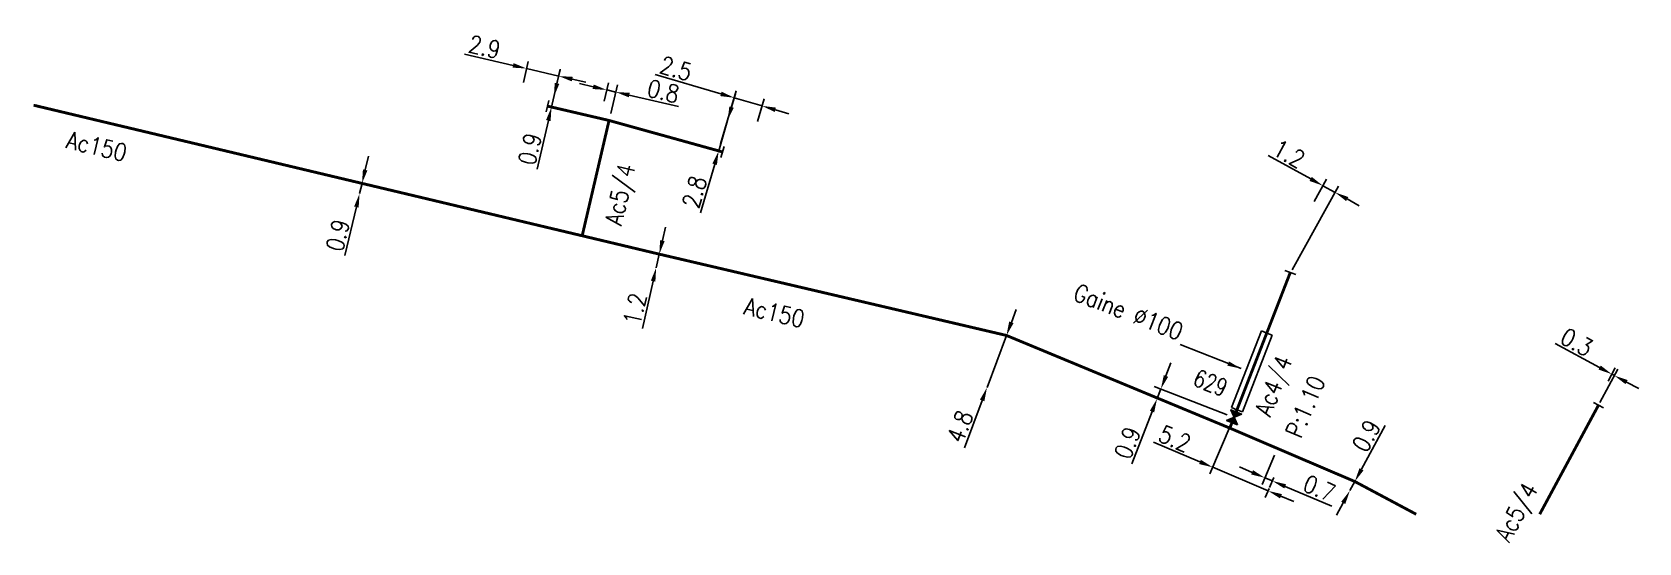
# Model space of a CAD drawing. Header units: millimetres. Extents: x 117000 to 118015, y 125997 to 126738.
# Drawn here: x 116999.9 to 117138.7, y 125997.5 to 126041.7 of the extents above; entities that cross this region are included whole.
import ezdxf
from ezdxf.enums import TextEntityAlignment as Align

# ---------------------------------------------------------------- set-up
doc = ezdxf.new("R2010")
doc.units = ezdxf.units.MM
doc.layers.get('0').update_dxf_attribs({"linetype": 'CONTINUOUS'})
doc.layers.get('Defpoints').update_dxf_attribs({"linetype": 'CONTINUOUS'})
for name, color, linetype in [('G_120', 4, 'CONTINUOUS'), ('G_300', 7, 'CONTINUOUS'), ('G_340', 7, 'CONTINUOUS'), ('G_400', 7, 'CONTINUOUS')]:
    doc.layers.add(name, color=color, linetype=linetype)
doc.styles.get("Standard").update_dxf_attribs({"font": 'romans.shx', "width": 0.85})
doc.linetypes.add('G_typB_AP', pattern='A,5,-0.3,["o",Standard,S=1.5,R=0,X=0,Y=-0.5],-1.65', length=6.95)
doc.dimstyles.get("Standard").update_dxf_attribs({"dimtxt": 1.5, "dimasz": 1.2, "dimexe": 0.625, "dimexo": 0.625, "dimgap": 0.25, "dimtad": 1, "dimdec": 1, "dimzin": 0, "dimdsep": 46, "dimtxsty": 'Standard', "dimcen": -0.5, "dimadec": 0, "dimazin": 0, "dimtfac": 1, "dimtdec": 1, "dimtmove": 0, "dimatfit": 3, "dimfxl": 0, "dimtolj": 1, "dimtzin": 0, "dimarcsym": 0})

# ---------------------------------------------------------------- blocks, each defined once
blk = doc.blocks.new('*D0')
at = {"layer": 'Defpoints', "color": 0, "linetype": 'Continuous', "transparency": 16777216}
for p in [(117028.37, 126028.61), (117028.16, 126027.73), (117028.16, 126027.73)]:
    blk.add_point(p, dxfattribs=at)
at = {"layer": 'G_120', "color": 0, "linetype": 'Continuous', "lineweight": -2, "transparency": 16777216}
for p, q in [((117028.65, 126029.78), (117028.92, 126030.95)), ((117028.37, 126028.61), (117028.16, 126027.73)), ((117027.89, 126026.57), (117026.89, 126022.37))]:
    blk.add_line(p, q, dxfattribs=at)
at = {"layer": 'G_120', "color": 0, "linetype": 'Continuous', "transparency": 16777216}
for points in [[(117028.45, 126029.82), (117028.84, 126029.73), (117028.37, 126028.61)], [(117027.69, 126026.61), (117028.08, 126026.52), (117028.16, 126027.73)]]:
    blk.add_solid(points, dxfattribs=at)
at = {"layer": 'G_120', "color": 0, "linetype": 'Continuous', "transparency": 16777216, "insert": (117026.28, 126024.12), "char_height": 1.5, "attachment_point": 5, "rotation": 76.6909}
blk.add_mtext('\\A1;0.9', dxfattribs=at)
blk = doc.blocks.new('*D1')
at = {"layer": 'Defpoints', "color": 0, "linetype": 'Continuous', "transparency": 16777216}
for p in [(117053.78, 126021.32), (117053.78, 126021.32), (117054.05, 126022.49)]:
    blk.add_point(p, dxfattribs=at)
at = {"layer": 'G_120', "color": 0, "linetype": 'Continuous', "lineweight": -2, "transparency": 16777216}
for p, q in [((117054.32, 126023.66), (117054.58, 126024.83)), ((117054.05, 126022.49), (117053.78, 126021.32)), ((117053.52, 126020.15), (117052.59, 126016.07))]:
    blk.add_line(p, q, dxfattribs=at)
at = {"layer": 'G_120', "color": 0, "linetype": 'Continuous', "transparency": 16777216}
for points in [[(117054.12, 126023.7), (117054.51, 126023.62), (117054.05, 126022.49)], [(117053.32, 126020.2), (117053.71, 126020.11), (117053.78, 126021.32)]]:
    blk.add_solid(points, dxfattribs=at)
at = {"layer": 'G_120', "color": 0, "linetype": 'Continuous', "transparency": 16777216, "insert": (117051.94, 126017.75), "char_height": 1.5, "attachment_point": 5, "rotation": 77.1505}
blk.add_mtext('\\A1;1.2', dxfattribs=at)
blk = doc.blocks.new('*D2')
at = {"layer": 'Defpoints', "color": 0, "linetype": 'Continuous', "transparency": 16777216}
for p in [(117049.51, 126036.69), (117049.14, 126035.11), (117049.71, 126034.05)]:
    blk.add_point(p, dxfattribs=at)
at = {"layer": 'G_120', "color": 0, "linetype": 'Continuous', "lineweight": -2, "transparency": 16777216}
for p, q in [((117048.34, 126036.97), (117047.17, 126037.24)), ((117049.28, 126035.72), (117049.65, 126037.3)), ((117049.51, 126036.69), (117050.29, 126036.51)), ((117049.86, 126034.66), (117050.43, 126037.12)), ((117051.46, 126036.24), (117055.71, 126035.25))]:
    blk.add_line(p, q, dxfattribs=at)
at = {"layer": 'G_120', "color": 0, "linetype": 'Continuous', "transparency": 16777216}
for points in [[(117048.38, 126037.16), (117048.29, 126036.77), (117049.51, 126036.69)], [(117051.5, 126036.44), (117051.41, 126036.05), (117050.29, 126036.51)]]:
    blk.add_solid(points, dxfattribs=at)
at = {"layer": 'G_120', "color": 0, "linetype": 'Continuous', "transparency": 16777216, "insert": (117054.4, 126036.58), "char_height": 1.5, "attachment_point": 5, "rotation": 346.9}
blk.add_mtext('\\A1;0.8', dxfattribs=at)
blk = doc.blocks.new('*D3')
at = {"layer": 'Defpoints', "color": 0, "linetype": 'Continuous', "transparency": 16777216}
for p in [(117084.04, 126015.46), (117082.36, 126010.97), (117082.36, 126010.97)]:
    blk.add_point(p, dxfattribs=at)
at = {"layer": 'G_120', "color": 0, "linetype": 'Continuous', "lineweight": -2, "transparency": 16777216}
for p, q in [((117084.46, 126016.59), (117084.88, 126017.71)), ((117084.04, 126015.46), (117082.36, 126010.97)), ((117081.94, 126009.84), (117080.41, 126005.75))]:
    blk.add_line(p, q, dxfattribs=at)
at = {"layer": 'G_120', "color": 0, "linetype": 'Continuous', "transparency": 16777216}
for points in [[(117084.27, 126016.66), (117084.65, 126016.52), (117084.04, 126015.46)], [(117081.75, 126009.91), (117082.13, 126009.77), (117082.36, 126010.97)]]:
    blk.add_solid(points, dxfattribs=at)
at = {"layer": 'G_120', "color": 0, "linetype": 'Continuous', "transparency": 16777216, "insert": (117080.03, 126007.58), "char_height": 1.5, "attachment_point": 5, "rotation": 69.5108}
blk.add_mtext('\\A1;4.8', dxfattribs=at)
blk = doc.blocks.new('*D4')
at = {"layer": 'Defpoints', "color": 0, "linetype": 'Continuous', "transparency": 16777216}
for p in [(117113.7, 126002.04), (117113.7, 126002.04), (117114.13, 126002.83)]:
    blk.add_point(p, dxfattribs=at)
at = {"layer": 'G_120', "color": 0, "linetype": 'Continuous', "lineweight": -2, "transparency": 16777216}
for p, q in [((117114.7, 126003.89), (117116.75, 126007.68)), ((117113.7, 126002.04), (117114.13, 126002.83)), ((117113.13, 126000.98), (117112.56, 125999.93))]:
    blk.add_line(p, q, dxfattribs=at)
at = {"layer": 'G_120', "color": 0, "linetype": 'Continuous', "transparency": 16777216}
for points in [[(117114.53, 126003.98), (117114.88, 126003.79), (117114.13, 126002.83)], [(117112.96, 126001.08), (117113.31, 126000.89), (117113.7, 126002.04)]]:
    blk.add_solid(points, dxfattribs=at)
at = {"layer": 'G_120', "color": 0, "linetype": 'Continuous', "transparency": 16777216, "insert": (117115.13, 126006.78), "char_height": 1.5, "attachment_point": 5, "rotation": 61.6002}
blk.add_mtext('\\A1;0.9', dxfattribs=at)
blk = doc.blocks.new('*D5')
at = {"layer": 'Defpoints', "color": 0, "linetype": 'Continuous', "transparency": 16777216}
for p in [(117107.44, 126005.69), (117107.38, 126003.76), (117107.01, 126002.88)]:
    blk.add_point(p, dxfattribs=at)
at = {"layer": 'G_120', "color": 0, "linetype": 'Continuous', "lineweight": -2, "transparency": 16777216}
for p, q in [((117107.2, 126005.12), (117106.12, 126002.58)), ((117105.26, 126003.62), (117104.16, 126004.09)), ((117106.36, 126003.15), (117107.01, 126002.88)), ((117107.14, 126003.18), (117106.77, 126002.3)), ((117108.11, 126002.41), (117112.14, 126000.7))]:
    blk.add_line(p, q, dxfattribs=at)
at = {"layer": 'G_120', "color": 0, "linetype": 'Continuous', "transparency": 16777216}
for points in [[(117105.34, 126003.81), (117105.18, 126003.44), (117106.36, 126003.15)], [(117108.19, 126002.59), (117108.04, 126002.23), (117107.01, 126002.88)]]:
    blk.add_solid(points, dxfattribs=at)
at = {"layer": 'G_120', "color": 0, "linetype": 'Continuous', "transparency": 16777216, "insert": (117111.07, 126002.24), "char_height": 1.5, "attachment_point": 5, "rotation": 337.007}
blk.add_mtext('\\A1;0.7', dxfattribs=at)
blk = doc.blocks.new('G_340_07')
at = {"color": 0, "linetype": 'Continuous', "const_width": 0.25, "flags": 128}
blk.add_lwpolyline([(0, 0), (0.35, 0)], dxfattribs=at)
at = {"color": 0, "linetype": 'Continuous', "flags": 128}
blk.add_lwpolyline([(0.35, -0.5), (0.35, 0.5)], dxfattribs=at)
at = {"color": 0, "linetype": 'Continuous', "width": 0.75, "flags": 3}
for tag, p in [('DEF_LEG', (0, -5)), ('DEF_COUP', (0, -7.5)), ('DEF_TYPE', (0, -10))]:
    blk.add_attdef(tag, text='', height=1.2, dxfattribs=at).set_placement(p, align=Align.MIDDLE)
blk = doc.blocks.new('G_300_04')
at = {"linetype": 'Continuous'}
h = blk.add_hatch(color=0, dxfattribs=at)
h.paths.add_polyline_path([(-0.5, 0.5), (-0.5, -0.5), (0, 0)])
h.paths.add_polyline_path([(0.5, 0.5), (0, 0), (0.5, -0.5)])
at = {"color": 0, "linetype": 'Continuous', "flags": 128}
blk.add_lwpolyline([(-0.5, -0.5), (0.5, 0.5), (0.5, -0.5), (-0.5, 0.5)], close=True, dxfattribs=at)
at = {"color": 0, "linetype": 'Continuous', "width": 0.75}
blk.add_attdef('NUM', text='', height=1, dxfattribs=at).set_placement((0, 1.78), align=Align.MIDDLE_CENTER)
at = {"color": 0, "linetype": 'Continuous', "width": 0.75, "flags": 3}
for tag, p in [('DEF_LEG', (0, -5)), ('DEF_COUP', (0, -7.5)), ('DEF_TYPE', (0, -10))]:
    blk.add_attdef(tag, text='', height=1.2, dxfattribs=at).set_placement(p, align=Align.MIDDLE)
blk = doc.blocks.new('*D9')
at = {"layer": 'Defpoints', "color": 0, "linetype": 'Continuous', "transparency": 16777216}
for p in [(117042.59, 126038.54), (117042.17, 126036.73), (117044.74, 126035.21)]:
    blk.add_point(p, dxfattribs=at)
at = {"layer": 'G_340', "color": 0, "linetype": 'Continuous', "lineweight": -2, "transparency": 16777216}
for p, q in [((117041.42, 126038.81), (117037.22, 126039.79)), ((117042.31, 126037.34), (117042.73, 126039.15)), ((117045.36, 126037.89), (117042.59, 126038.54)), ((117044.88, 126035.82), (117045.5, 126038.5)), ((117046.53, 126037.62), (117047.7, 126037.35))]:
    blk.add_line(p, q, dxfattribs=at)
at = {"layer": 'G_340', "color": 0, "linetype": 'Continuous', "transparency": 16777216}
for points in [[(117041.46, 126039.01), (117041.37, 126038.62), (117042.59, 126038.54)], [(117046.58, 126037.82), (117046.49, 126037.43), (117045.36, 126037.89)]]:
    blk.add_solid(points, dxfattribs=at)
at = {"layer": 'G_340', "color": 0, "linetype": 'Continuous', "transparency": 16777216, "insert": (117038.96, 126040.41), "char_height": 1.5, "attachment_point": 5, "rotation": 346.9}
blk.add_mtext('\\A1;2.9', dxfattribs=at)
blk = doc.blocks.new('*D10')
at = {"layer": 'Defpoints', "color": 0, "linetype": 'Continuous', "transparency": 16777216}
for p in [(117044.74, 126035.21), (117044.94, 126036.09), (117044.94, 126036.09)]:
    blk.add_point(p, dxfattribs=at)
at = {"layer": 'G_340', "color": 0, "linetype": 'Continuous', "lineweight": -2, "transparency": 16777216}
for p, q in [((117045.21, 126037.25), (117045.49, 126038.42)), ((117044.94, 126036.09), (117044.74, 126035.21)), ((117044.47, 126034.04), (117043.49, 126029.84))]:
    blk.add_line(p, q, dxfattribs=at)
at = {"layer": 'G_340', "color": 0, "linetype": 'Continuous', "transparency": 16777216}
for points in [[(117045.02, 126037.3), (117045.41, 126037.21), (117044.94, 126036.09)], [(117044.27, 126034.09), (117044.66, 126033.99), (117044.74, 126035.21)]]:
    blk.add_solid(points, dxfattribs=at)
at = {"layer": 'G_340', "color": 0, "linetype": 'Continuous', "transparency": 16777216, "insert": (117042.87, 126031.58), "char_height": 1.5, "attachment_point": 5, "rotation": 76.9}
blk.add_mtext('\\A1;0.9', dxfattribs=at)
blk = doc.blocks.new('*D11')
at = {"layer": 'Defpoints', "color": 0, "linetype": 'Continuous', "transparency": 16777216}
for p in [(117062.93, 126035.31), (117062.35, 126033.35), (117059.18, 126031.42)]:
    blk.add_point(p, dxfattribs=at)
at = {"layer": 'G_340', "color": 0, "linetype": 'Continuous', "lineweight": -2, "transparency": 16777216}
for p, q in [((117059.38, 126036.35), (117053.69, 126038.02)), ((117059.35, 126032.02), (117060.7, 126036.61)), ((117062.93, 126035.31), (117060.53, 126036.01)), ((117062.53, 126033.95), (117063.1, 126035.91)), ((117064.08, 126034.97), (117065.23, 126034.63))]:
    blk.add_line(p, q, dxfattribs=at)
at = {"layer": 'G_340', "color": 0, "linetype": 'Continuous', "transparency": 16777216}
for points in [[(117059.43, 126036.54), (117059.32, 126036.16), (117060.53, 126036.01)], [(117064.13, 126035.16), (117064.02, 126034.78), (117062.93, 126035.31)]]:
    blk.add_solid(points, dxfattribs=at)
at = {"layer": 'G_340', "color": 0, "linetype": 'Continuous', "transparency": 16777216, "insert": (117055.49, 126038.54), "char_height": 1.5, "attachment_point": 5, "rotation": 343.6177}
blk.add_mtext('\\A1;2.5', dxfattribs=at)
blk = doc.blocks.new('*D12')
at = {"layer": 'Defpoints', "color": 0, "linetype": 'Continuous', "transparency": 16777216}
for p in [(117059.95, 126034.05), (117059.95, 126034.05), (117059.18, 126031.42)]:
    blk.add_point(p, dxfattribs=at)
at = {"layer": 'G_340', "color": 0, "linetype": 'Continuous', "lineweight": -2, "transparency": 16777216}
for p, q in [((117060.29, 126035.21), (117060.63, 126036.36)), ((117059.95, 126034.05), (117059.18, 126031.42)), ((117058.84, 126030.26), (117057.6, 126026.07))]:
    blk.add_line(p, q, dxfattribs=at)
at = {"layer": 'G_340', "color": 0, "linetype": 'Continuous', "transparency": 16777216}
for points in [[(117060.1, 126035.26), (117060.48, 126035.15), (117059.95, 126034.05)], [(117058.64, 126030.32), (117059.03, 126030.21), (117059.18, 126031.42)]]:
    blk.add_solid(points, dxfattribs=at)
at = {"layer": 'G_340', "color": 0, "linetype": 'Continuous', "transparency": 16777216, "insert": (117057.09, 126027.87), "char_height": 1.5, "attachment_point": 5, "rotation": 73.6177}
blk.add_mtext('\\A1;2.8', dxfattribs=at)
blk = doc.blocks.new('*D13')
at = {"layer": 'Defpoints', "color": 0, "linetype": 'Continuous', "transparency": 16777216}
for p in [(117111.37, 126028.41), (117110.31, 126026.49), (117108.43, 126020.58)]:
    blk.add_point(p, dxfattribs=at)
at = {"layer": 'G_340', "color": 0, "linetype": 'Continuous', "lineweight": -2, "transparency": 16777216}
for p, q in [((117110.32, 126028.99), (117106.65, 126031.01)), ((117108.73, 126021.12), (117112.72, 126028.38)), ((117110.61, 126027.04), (117111.67, 126028.96)), ((117112.42, 126027.83), (117111.37, 126028.41)), ((117113.47, 126027.26), (117114.52, 126026.68))]:
    blk.add_line(p, q, dxfattribs=at)
at = {"layer": 'G_340', "color": 0, "linetype": 'Continuous', "transparency": 16777216}
for points in [[(117110.41, 126029.17), (117110.22, 126028.82), (117111.37, 126028.41)], [(117113.57, 126027.43), (117113.38, 126027.08), (117112.42, 126027.83)]]:
    blk.add_solid(points, dxfattribs=at)
at = {"layer": 'G_340', "color": 0, "linetype": 'Continuous', "transparency": 16777216, "insert": (117108.44, 126031.17), "char_height": 1.5, "attachment_point": 5, "rotation": 331.1901}
blk.add_mtext('\\A1;1.2', dxfattribs=at)
blk = doc.blocks.new('*D14')
at = {"layer": 'Defpoints', "color": 0, "linetype": 'Continuous', "transparency": 16777216}
for p in [(117103.7, 126008.38), (117106.65, 126002.02), (117106.98, 126002.81)]:
    blk.add_point(p, dxfattribs=at)
at = {"layer": 'G_300', "color": 0, "linetype": 'Continuous', "lineweight": -2, "transparency": 16777216}
for p, q in [((117103.45, 126007.81), (117101.62, 126003.48)), ((117100.75, 126004.52), (117096.73, 126006.23)), ((117106.65, 126002.02), (117101.86, 126004.06)), ((117106.74, 126002.24), (117106.4, 126001.45)), ((117107.75, 126001.56), (117108.86, 126001.09))]:
    blk.add_line(p, q, dxfattribs=at)
at = {"layer": 'G_300', "color": 0, "linetype": 'Continuous', "transparency": 16777216}
for points in [[(117100.83, 126004.71), (117100.68, 126004.34), (117101.86, 126004.06)], [(117107.83, 126001.74), (117107.67, 126001.37), (117106.65, 126002.02)]]:
    blk.add_solid(points, dxfattribs=at)
at = {"layer": 'G_300', "color": 0, "linetype": 'Continuous', "transparency": 16777216, "insert": (117098.58, 126006.53), "char_height": 1.5, "attachment_point": 5, "rotation": 337.007}
blk.add_mtext('\\A1;5.2', dxfattribs=at)
blk = doc.blocks.new('*D15')
at = {"layer": 'Defpoints', "color": 0, "linetype": 'Continuous', "transparency": 16777216}
for p in [(117136.33, 126012.11), (117135.72, 126010.97), (117135.01, 126009.12)]:
    blk.add_point(p, dxfattribs=at)
at = {"layer": 'G_340', "color": 0, "linetype": 'Continuous', "lineweight": -2, "transparency": 16777216}
for p, q in [((117135.28, 126012.68), (117131.43, 126014.75)), ((117135.3, 126009.67), (117136.85, 126012.55)), ((117136.01, 126011.52), (117136.63, 126012.66)), ((117136.55, 126011.99), (117136.33, 126012.11)), ((117137.61, 126011.43), (117138.67, 126010.86))]:
    blk.add_line(p, q, dxfattribs=at)
at = {"layer": 'G_340', "color": 0, "linetype": 'Continuous', "transparency": 16777216}
for points in [[(117135.37, 126012.86), (117135.18, 126012.51), (117136.33, 126012.11)], [(117137.7, 126011.6), (117137.51, 126011.25), (117136.55, 126011.99)]]:
    blk.add_solid(points, dxfattribs=at)
at = {"layer": 'G_340', "color": 0, "linetype": 'Continuous', "transparency": 16777216, "insert": (117133.3, 126014.88), "char_height": 1.5, "attachment_point": 5, "rotation": 331.7306}
blk.add_mtext('\\A1;0.3', dxfattribs=at)
blk = doc.blocks.new('*D8')
at = {"layer": 'Defpoints', "color": 0, "linetype": 'Continuous', "transparency": 16777216}
for p in [(117097.05, 126010), (117097.05, 126010), (117103.7, 126008.38)]:
    blk.add_point(p, dxfattribs=at)
at = {"layer": 'G_300', "color": 0, "linetype": 'Continuous', "lineweight": -2, "transparency": 16777216}
for p, q in [((117097.81, 126011.96), (117098.25, 126013.08)), ((117103.11, 126008.61), (117096.8, 126011.06)), ((117097.38, 126010.84), (117097.05, 126010)), ((117096.62, 126008.88), (117094.86, 126004.36))]:
    blk.add_line(p, q, dxfattribs=at)
at = {"layer": 'G_300', "color": 0, "linetype": 'Continuous', "transparency": 16777216}
for points in [[(117097.63, 126012.03), (117098, 126011.88), (117097.38, 126010.84)], [(117096.43, 126008.95), (117096.8, 126008.81), (117097.05, 126010)]]:
    blk.add_solid(points, dxfattribs=at)
at = {"layer": 'G_300', "color": 0, "linetype": 'Continuous', "transparency": 16777216, "insert": (117094.49, 126006.17), "char_height": 1.5, "attachment_point": 5, "rotation": 68.7752}
blk.add_mtext('\\A1;0.9', dxfattribs=at)

msp = doc.modelspace()

# ---------------------------------------------------------------- linework, layer by layer
at = {"layer": 'G_120', "linetype": 'G_typB_AP', "const_width": 0.25, "flags": 128}
for points in [[(117000, 126035.37), (117028.37, 126028.61), (117047.39, 126024.08), (117054.05, 126022.49), (117084.04, 126015.46), (117103.33, 126007.45), (117107.44, 126005.69), (117114.13, 126002.83), (117114.13, 126002.83), (117114.13, 126002.83), (117119.43, 126000)], [(117049.71, 126034.05), (117047.39, 126024.08)], [(117108.43, 126020.58), (117103.88, 126008.85)], [(117135.01, 126009.12), (117130.1, 126000)], [(117103.52, 126007.92), (117103.33, 126007.45)]]:
    msp.add_lwpolyline(points, dxfattribs=at)
at = {"layer": 'G_120', "linetype": 'G_typB_AP', "flags": 128}
msp.add_lwpolyline([(117044.74, 126035.21, 0.25, 0.25, 0), (117049.71, 126034.05, 0.25, 0.25, 0), (117059.18, 126031.42, 0, 0, 0)], format="xyseb", dxfattribs=at)
at = {"layer": 'G_400', "color": 7, "linetype": 'CONTINUOUS'}
for p, q in [((117103.48, 126009.22), (117106.06, 126015.85)), ((117106.06, 126015.85), (117106.53, 126015.67)), ((117104.42, 126008.86), (117106.99, 126015.49)), ((117106.99, 126015.49), (117106.53, 126015.67)), ((117103.48, 126009.22), (117103.95, 126009.04)), ((117104.42, 126008.86), (117103.95, 126009.04))]:
    msp.add_line(p, q, dxfattribs=at)

# ---------------------------------------------------------------- block references
at = {"layer": 'G_300'}
ref = msp.add_blockref('G_300_04', (117103.7, 126008.38), dxfattribs=dict(at, rotation=68.79504402474502))
ref.add_attrib('NUM', '629', dxfattribs={"layer": '0', "color": 0, "linetype": 'Continuous', "height": 1.5, "rotation": 338.795, "width": 0.75}).set_placement((117101.67, 126011.36), align=Align.MIDDLE_CENTER)
at = {"layer": 'G_340'}
for p, rotation in [((117044.74, 126035.21), 166.9000028203063), ((117059.18, 126031.42), 343.9072543857977), ((117108.43, 126020.58), 68.79504402479446), ((117135.01, 126009.12), 61.73064296899317)]:
    msp.add_blockref('G_340_07', p, dxfattribs=dict(at, rotation=rotation))

# ---------------------------------------------------------------- texts
at = {"layer": 'G_120', "linetype": 'Continuous', "width": 0.85}
for s, rotation, p in [('Ac150', 346.5962, (117002.73, 126031.69)), ('Ac5/4', 76.9, (117050.77, 126024.88)), ('Ac150', 346.8096, (117061.28, 126017.3)), ('Ac4/4', 68.795, (117106.84, 126008.35)), ('P:1.10', 67.007, (117109.47, 126006.46)), ('Ac5/4', 61.7306, (117127.48, 125997.47))]:
    msp.add_text(s, height=1.5, rotation=rotation, dxfattribs=at).set_placement(p)
at = {"layer": 'G_400', "linetype": 'Continuous', "insert": (117098.91, 126015), "char_height": 1.5, "attachment_point": 9, "rotation": 338.795}
msp.add_mtext('\\A1;Gaine Ø100', dxfattribs=at)

# ---------------------------------------------------------------- dimensions: what is measured, and where the dimension line sits
at = {"layer": 'G_120', "linetype": 'Continuous'}
for base, p1, p2, angle, override, picture, middle in [((117049.51, 126036.69), (117049.71, 126034.05), (117049.14, 126035.11), 346.9, {"dimatfit": 0}, '*D2', (117054.17, 126035.61)), ((117028.16, 126027.73), (117028.37, 126028.61), (117028.16, 126027.73), 76.6909, {"dimatfit": 0}, '*D0', (117027.25, 126023.89)), ((117053.78, 126021.32), (117054.05, 126022.49), (117053.78, 126021.32), 77.1505, {"dimatfit": 0}, '*D1', (117052.92, 126017.52)), ((117082.36, 126010.97), (117084.04, 126015.46), (117082.36, 126010.97), 69.5108, {"dimscale": 1, "dimlfac": 1, "dimlunit": 2, "dimatfit": 0}, '*D3', (117080.96, 126007.23)), ((117113.7, 126002.04), (117114.13, 126002.83), (117113.7, 126002.04), 61.6002, {"dimatfit": 0}, '*D4', (117116.01, 126006.31)), ((117107.01, 126002.88), (117107.44, 126005.69), (117107.38, 126003.76), 157.007, {"dimatfit": 0}, '*D5', (117110.68, 126001.32))]:
    dim = msp.add_linear_dim(base=base, p1=p1, p2=p2, angle=angle, dimstyle='Standard', override=override, dxfattribs=at)
    dim.commit()
    dim.dimension.update_dxf_attribs({"geometry": picture, "text_midpoint": middle, "dimtype": 160})
at = {"layer": 'G_300', "linetype": 'Continuous'}
for base, p2, angle, picture, middle in [((117097.05, 126010), (117097.05, 126010), 68.7752, '*D8', (117095.42, 126005.81)), ((117106.65, 126002.02), (117106.98, 126002.81), 157.007, '*D14', (117098.19, 126005.61))]:
    dim = msp.add_linear_dim(base=base, p1=(117103.7, 126008.38), p2=p2, angle=angle, dimstyle='Standard', override={"dimatfit": 0}, dxfattribs=at)
    dim.commit()
    dim.dimension.update_dxf_attribs({"geometry": picture, "text_midpoint": middle, "dimtype": 160})
at = {"layer": 'G_340', "linetype": 'Continuous'}
for base, p1, p2, angle, picture, middle in [((117042.5869, 126038.5399), (117044.7378, 126035.2086), (117042.1659, 126036.7311), 346.9, '*D9', (117038.7344, 126039.4364)), ((117062.93, 126035.31), (117059.18, 126031.42), (117062.35, 126033.35), 163.6177, '*D11', (117055.21, 126037.58)), ((117044.94, 126036.09), (117044.74, 126035.21), (117044.94, 126036.09), 256.9, '*D10', (117043.84, 126031.36)), ((117059.95089, 126034.05391), (117059.17527, 126031.41555), (117059.95089, 126034.05391), 253.61768, '*D12', (117058.05112, 126027.59166)), ((117111.37, 126028.41), (117108.43, 126020.58), (117110.31, 126026.49), 331.1901, '*D13', (117107.96, 126030.29)), ((117136.3326, 126012.113), (117135.0087, 126009.1232), (117135.7169, 126010.968), 331.7306, '*D15', (117132.8222, 126014.0007))]:
    dim = msp.add_linear_dim(base=base, p1=p1, p2=p2, angle=angle, dimstyle='Standard', override={"dimatfit": 0}, dxfattribs=at)
    dim.commit()
    dim.dimension.update_dxf_attribs({"geometry": picture, "text_midpoint": middle, "dimtype": 160})

# ---------------------------------------------------------------- leaders
at = {"layer": 'G_400', "linetype": 'Continuous'}
msp.add_leader([(117104.3, 126012.59), (117099.05, 126014.68)], dimstyle='Standard', override={"dimatfit": 0}, dxfattribs=at)

doc.saveas('drawing.dxf')
